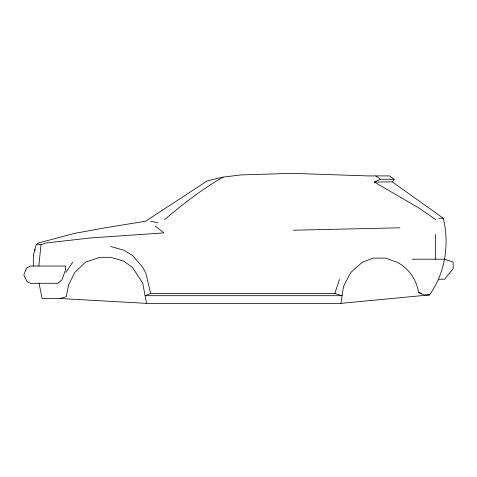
<?xml version="1.0" encoding="UTF-8"?>
<svg xmlns="http://www.w3.org/2000/svg" width="477" height="477" viewBox="0 0 477 477"><rect width="100%" height="100%" fill="white"/><g stroke="black" fill="none" stroke-linecap="round" stroke-linejoin="round"><path stroke-width="0.72" d="M34.893 250.974L34.928 249.304M38.84 266.035L41.016 244.641L45.899 243.02L90.397 237.951L163.909 232.889L155.317 226.134M39.054 283.266L42.131 298.507L59.899 298.507L146.528 303.372L340.942 303.372L343.553 286.319L350.75 272.504L362.514 262.1L373.115 258.105L385.732 258.105L397.234 262.267A41.111 41.111 0 0 1 418.573 292.663L424.47 294.899L429.491 294.899C445.291 273.088 449.567 244.164 443.282 218.222L392.285 181.862L374.308 182.077L418.281 207.62L435.889 219.736M392.285 181.862L394.181 179.257L389.596 175.924L368.089 175.924L300.462 173.628L282.825 173.628L240.742 174.946L223.218 177.098L207.34 180.849L145.646 221.185L103.11 228.155L74.364 233.432L38.351 243.02L36.121 244.641L33.342 255.523L33.342 266.035M334.86 293.474L342.116 295.692L145.086 295.692L150.625 293.474L334.86 293.474L339.493 279.415M65.892 272.474L72.772 262.052M164.631 219.569C183.079 204.031 202.17 188.993 223.218 177.098M374.308 182.077L380.396 179.257L394.181 179.257M59.899 298.507L66.225 296.742L68.736 284.572L74.776 272.474L85.645 262.052L100.075 257.306L110.634 257.306L123.501 261.002L132.457 267.4L142.701 283.004L146.528 303.372M340.942 303.372L429.491 294.899L428.036 294.601M293.319 230.224L399.923 227.797M438.774 218.222L443.282 218.222M36.121 244.641L41.016 244.641M412.182 259.196L444.624 259.196L453.15 261.992L453.15 268.563L444.624 279.218L438.894 279.218M418.573 292.663L421.483 293.26M150.601 221.185L158.054 222.819M110.634 246.49L123.501 250.061L132.457 255.422L142.885 267.4L145.89 273.458L150.625 293.474M375.816 175.924L380.396 179.257M435.489 234.374L435.304 259.196M65.653 269.41L62.105 279.629L58.105 283.266L30.468 283.266L26.909 281.454L23.85 274.925L26.354 268.163L30.468 266.035L65.653 266.035L65.653 269.41"/></g></svg>
